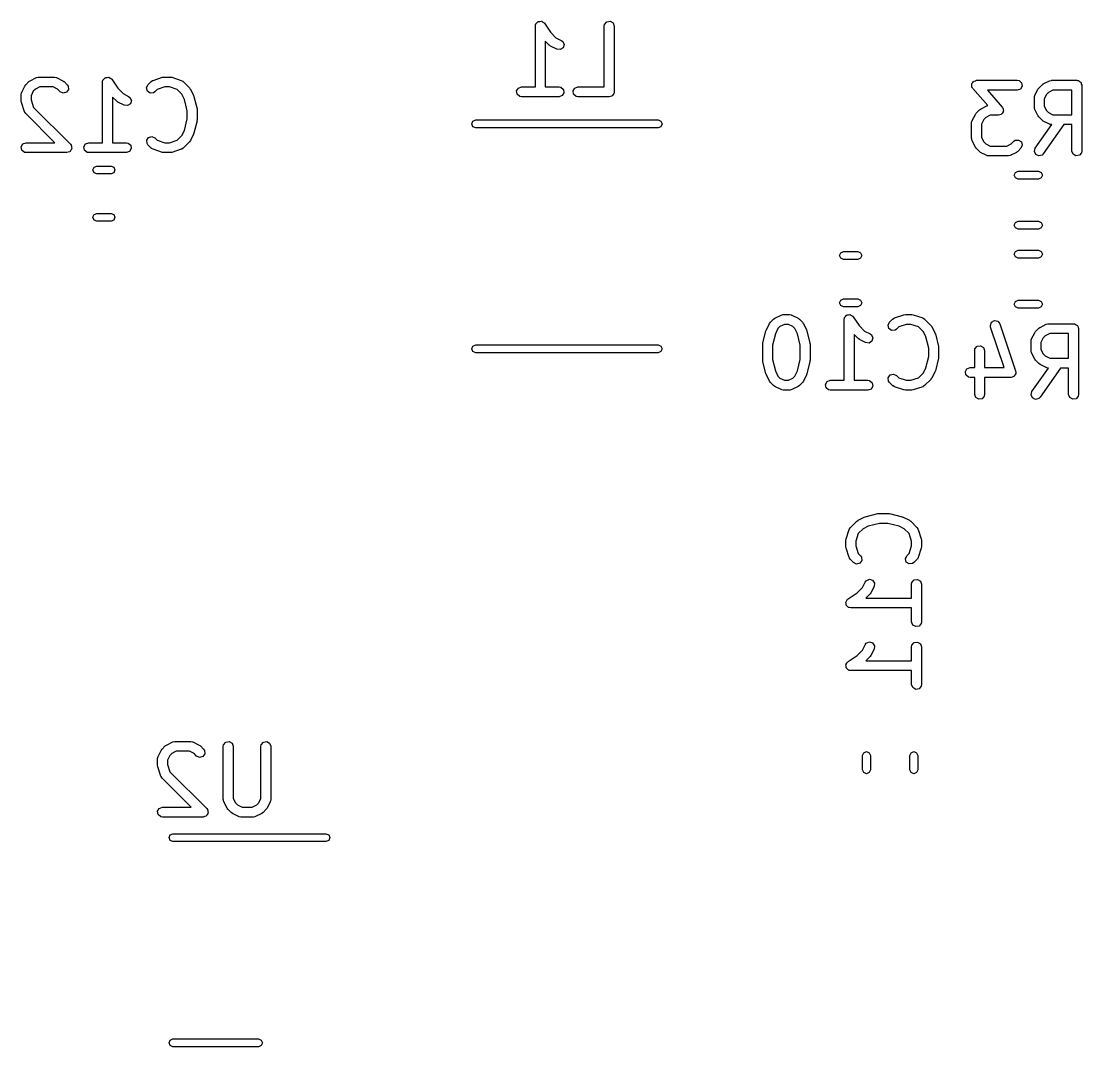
# Model space of a CAD drawing. Extents: x 91.9 to 161.1, y -116.3 to -99.6.
# Drawn here: x 110.84 to 126.96, y -115.17 to -99.58 of the extents above; entities that cross this region are included whole.
import ezdxf

# ---------------------------------------------------------------- set-up
doc = ezdxf.new("R2010")
doc.units = 0
doc.layers.add('BLACK', color=7, linetype='CONTINUOUS')

msp = doc.modelspace()

# ---------------------------------------------------------------- linework, layer by layer
at = {"layer": 'BLACK', "linetype": 'CONTINUOUS'}
for p, q in [((118.665, -99.6234), (118.666, -99.6191)), ((118.666, -99.6191), (118.681, -99.6041)), ((118.681, -99.6041), (118.695, -99.5874)), ((118.695, -99.5874), (118.699, -99.5867)), ((118.699, -99.5867), (118.703, -99.5837)), ((118.703, -99.5837), (118.724, -99.5823)), ((118.724, -99.5823), (118.746, -99.5785)), ((118.746, -99.5785), (118.749, -99.5807)), ((118.749, -99.5807), (118.754, -99.5804)), ((118.754, -99.5804), (118.771, -99.5933)), ((118.771, -99.5933), (118.79, -99.6042)), ((118.79, -99.6042), (118.792, -99.6082)), ((118.792, -99.6082), (118.795, -99.6108)), ((118.795, -99.6108), (118.886, -99.7475)), ((119.71, -99.6267), (119.743, -99.5874)), ((119.743, -99.5874), (119.793, -99.5785)), ((119.793, -99.5785), (119.838, -99.6042)), ((119.838, -99.6042), (119.855, -99.6524)), ((118.658, -99.6524), (118.662, -99.6267)), ((118.658, -100.577), (118.658, -99.6524)), ((118.662, -99.6267), (118.665, -99.6234)), ((118.886, -99.7475), (118.968, -99.8288)), ((119.705, -99.6524), (119.71, -99.6267)), ((119.705, -100.577), (119.705, -99.6524)), ((119.855, -99.6524), (119.855, -100.652)), ((118.87, -99.9435), (118.808, -99.8811)), ((118.808, -99.8811), (118.808, -100.577)), ((118.872, -99.9442), (118.87, -99.9435)), ((118.968, -99.8288), (119.052, -99.871)), ((119.052, -99.871), (119.073, -99.8865)), ((119.073, -99.8865), (119.093, -99.9336)), ((119.093, -99.9336), (119.079, -99.9828)), ((118.89, -99.9576), (118.872, -99.9442)), ((118.985, -100.005), (118.89, -99.9576)), ((119.036, -100.011), (118.985, -100.005)), ((119.079, -99.9828), (119.036, -100.011)), ((111.104, -100.429), (111.109, -100.427)), ((111.109, -100.427), (111.347, -100.427)), ((111.347, -100.427), (111.372, -100.432)), ((113.012, -100.428), (113.013, -100.427)), ((113.013, -100.427), (113.109, -100.427)), ((113.109, -100.427), (113.131, -100.431)), ((110.851, -100.659), (110.899, -100.564)), ((110.899, -100.564), (110.912, -100.546)), ((110.912, -100.546), (110.913, -100.545)), ((110.913, -100.545), (110.96, -100.497)), ((110.96, -100.497), (110.979, -100.484)), ((110.979, -100.484), (110.98, -100.483)), ((110.98, -100.483), (111.075, -100.435)), ((111.126, -100.577), (111.058, -100.612)), ((111.075, -100.435), (111.1, -100.428)), ((111.1, -100.428), (111.104, -100.429)), ((111.329, -100.577), (111.126, -100.577)), ((111.397, -100.612), (111.329, -100.577)), ((111.372, -100.432), (111.376, -100.435)), ((111.376, -100.435), (111.38, -100.435)), ((111.38, -100.435), (111.475, -100.483)), ((111.475, -100.483), (111.493, -100.496)), ((111.493, -100.496), (111.495, -100.497)), ((111.495, -100.497), (111.543, -100.545)), ((111.543, -100.545), (111.557, -100.566)), ((111.557, -100.566), (111.562, -100.617)), ((112.081, -100.502), (112.086, -100.477)), ((112.081, -101.427), (112.081, -100.502)), ((112.086, -100.477), (112.088, -100.473)), ((112.088, -100.473), (112.089, -100.469)), ((112.089, -100.469), (112.105, -100.454)), ((112.105, -100.454), (112.119, -100.437)), ((112.119, -100.437), (112.123, -100.437)), ((112.123, -100.437), (112.126, -100.434)), ((112.126, -100.434), (112.148, -100.432)), ((112.148, -100.432), (112.169, -100.429)), ((112.169, -100.429), (112.173, -100.431)), ((112.173, -100.431), (112.177, -100.43)), ((112.177, -100.43), (112.195, -100.443)), ((112.195, -100.443), (112.214, -100.454)), ((112.214, -100.454), (112.215, -100.458)), ((112.215, -100.458), (112.219, -100.461)), ((112.219, -100.461), (112.31, -100.597)), ((112.748, -100.591), (112.77, -100.545)), ((112.77, -100.545), (112.817, -100.497)), ((112.817, -100.497), (112.839, -100.482)), ((112.839, -100.482), (112.843, -100.482)), ((112.843, -100.482), (112.847, -100.479)), ((112.847, -100.479), (112.99, -100.431)), ((113.026, -100.577), (112.911, -100.616)), ((112.99, -100.431), (113.012, -100.428)), ((113.096, -100.577), (113.026, -100.577)), ((113.211, -100.616), (113.096, -100.577)), ((113.131, -100.431), (113.132, -100.431)), ((113.132, -100.431), (113.275, -100.479)), ((113.275, -100.479), (113.298, -100.491)), ((113.298, -100.491), (113.3, -100.495)), ((113.3, -100.495), (113.304, -100.497)), ((113.304, -100.497), (113.4, -100.592)), ((118.399, -100.595), (118.447, -100.577)), ((118.447, -100.577), (118.658, -100.577)), ((118.808, -100.577), (119.018, -100.577)), ((119.018, -100.577), (119.044, -100.582)), ((119.044, -100.582), (119.083, -100.615)), ((119.256, -100.595), (119.304, -100.577)), ((119.304, -100.577), (119.705, -100.577)), ((125.29, -100.539), (125.293, -100.534)), ((125.294, -100.559), (125.29, -100.539)), ((125.293, -100.528), (125.306, -100.512)), ((125.293, -100.534), (125.293, -100.528)), ((125.294, -100.579), (125.294, -100.559)), ((125.299, -100.587), (125.294, -100.579)), ((125.299, -100.59), (125.299, -100.587)), ((125.306, -100.512), (125.316, -100.495)), ((125.316, -100.495), (125.322, -100.493)), ((125.322, -100.493), (125.325, -100.488)), ((125.325, -100.488), (125.345, -100.484)), ((125.345, -100.484), (125.364, -100.477)), ((125.364, -100.477), (125.983, -100.477)), ((125.983, -100.477), (126.009, -100.482)), ((126.009, -100.482), (126.048, -100.515)), ((126.057, -100.565), (126.032, -100.61)), ((126.048, -100.515), (126.057, -100.565)), ((126.311, -100.595), (126.359, -100.547)), ((126.359, -100.547), (126.377, -100.534)), ((126.377, -100.534), (126.378, -100.533)), ((126.378, -100.533), (126.474, -100.485)), ((126.474, -100.485), (126.499, -100.478)), ((126.499, -100.478), (126.503, -100.479)), ((126.503, -100.479), (126.507, -100.477)), ((126.507, -100.477), (126.888, -100.477)), ((126.888, -100.477), (126.898, -100.479)), ((126.898, -100.479), (126.901, -100.479)), ((126.901, -100.479), (126.904, -100.48)), ((126.904, -100.48), (126.914, -100.482)), ((126.914, -100.482), (126.929, -100.494)), ((126.929, -100.494), (126.946, -100.504)), ((126.946, -100.504), (126.948, -100.511)), ((126.948, -100.511), (126.953, -100.515)), ((126.953, -100.515), (126.956, -100.534)), ((126.956, -100.534), (126.963, -100.552)), ((126.963, -100.552), (126.963, -101.552)), ((110.843, -100.693), (110.848, -100.667)), ((110.843, -100.788), (110.843, -100.693)), ((110.848, -100.667), (110.85, -100.664)), ((110.85, -100.664), (110.851, -100.659)), ((111.027, -100.642), (110.993, -100.711)), ((110.993, -100.711), (110.993, -100.776)), ((111.058, -100.612), (111.027, -100.642)), ((111.436, -100.651), (111.397, -100.612)), ((111.483, -100.672), (111.436, -100.651)), ((111.533, -100.659), (111.483, -100.672)), ((111.562, -100.617), (111.533, -100.659)), ((112.294, -100.794), (112.231, -100.731)), ((112.231, -100.731), (112.231, -101.427)), ((112.31, -100.597), (112.391, -100.679)), ((112.391, -100.679), (112.475, -100.721)), ((112.475, -100.721), (112.496, -100.737)), ((112.496, -100.737), (112.517, -100.784)), ((112.761, -100.641), (112.748, -100.591)), ((112.803, -100.67), (112.761, -100.641)), ((112.855, -100.666), (112.803, -100.67)), ((112.876, -100.651), (112.855, -100.666)), ((112.911, -100.616), (112.876, -100.651)), ((113.285, -100.69), (113.211, -100.616)), ((113.324, -100.767), (113.285, -100.69)), ((113.4, -100.592), (113.413, -100.611)), ((113.413, -100.611), (113.414, -100.612)), ((113.414, -100.612), (113.461, -100.707)), ((113.461, -100.707), (113.465, -100.719)), ((113.465, -100.719), (113.467, -100.722)), ((113.467, -100.722), (113.515, -100.913)), ((118.373, -100.639), (118.399, -100.595)), ((118.382, -100.69), (118.373, -100.639)), ((118.421, -100.723), (118.382, -100.69)), ((118.447, -100.727), (118.421, -100.723)), ((119.018, -100.727), (118.447, -100.727)), ((119.067, -100.71), (119.018, -100.727)), ((119.092, -100.665), (119.067, -100.71)), ((119.083, -100.615), (119.092, -100.665)), ((119.23, -100.639), (119.256, -100.595)), ((119.239, -100.69), (119.23, -100.639)), ((119.279, -100.723), (119.239, -100.69)), ((119.304, -100.727), (119.279, -100.723)), ((119.78, -100.727), (119.304, -100.727)), ((119.799, -100.721), (119.78, -100.727)), ((119.818, -100.717), (119.799, -100.721)), ((119.822, -100.712), (119.818, -100.717)), ((119.829, -100.71), (119.822, -100.712)), ((119.838, -100.693), (119.829, -100.71)), ((119.851, -100.678), (119.838, -100.693)), ((119.853, -100.668), (119.851, -100.678)), ((119.854, -100.665), (119.853, -100.668)), ((119.855, -100.652), (119.854, -100.662)), ((119.854, -100.662), (119.854, -100.665)), ((125.302, -100.592), (125.299, -100.59)), ((125.308, -100.602), (125.302, -100.592)), ((125.536, -100.862), (125.308, -100.602)), ((125.983, -100.627), (125.53, -100.627)), ((125.53, -100.627), (125.754, -100.884)), ((126.032, -100.61), (125.983, -100.627)), ((126.242, -100.743), (126.246, -100.717)), ((126.242, -100.886), (126.242, -100.743)), ((126.246, -100.717), (126.249, -100.714)), ((126.249, -100.714), (126.25, -100.709)), ((126.25, -100.709), (126.297, -100.614)), ((126.297, -100.614), (126.311, -100.596)), ((126.311, -100.596), (126.311, -100.595)), ((126.426, -100.692), (126.392, -100.761)), ((126.456, -100.662), (126.426, -100.692)), ((126.525, -100.627), (126.456, -100.662)), ((126.813, -100.627), (126.525, -100.627)), ((126.813, -101.001), (126.813, -100.627)), ((110.844, -100.79), (110.843, -100.788)), ((110.847, -100.812), (110.844, -100.79)), ((110.895, -100.955), (110.847, -100.812)), ((110.993, -100.776), (111.031, -100.89)), ((111.031, -100.89), (111.59, -101.449)), ((112.295, -100.794), (112.294, -100.794)), ((112.313, -100.808), (112.295, -100.794)), ((112.408, -100.855), (112.313, -100.808)), ((112.459, -100.861), (112.408, -100.855)), ((112.502, -100.833), (112.459, -100.861)), ((112.517, -100.784), (112.502, -100.833)), ((113.367, -100.94), (113.324, -100.767)), ((125.426, -100.914), (125.521, -100.866)), ((125.521, -100.866), (125.536, -100.862)), ((125.754, -100.884), (125.76, -100.894)), ((125.76, -100.894), (125.763, -100.896)), ((125.763, -100.896), (125.763, -100.899)), ((125.763, -100.899), (125.768, -100.906)), ((125.768, -100.906), (125.768, -100.926)), ((126.243, -100.89), (126.242, -100.886)), ((126.242, -100.894), (126.243, -100.89)), ((126.25, -100.919), (126.242, -100.894)), ((126.392, -100.761), (126.392, -100.868)), ((126.392, -100.868), (126.426, -100.937)), ((110.897, -100.958), (110.895, -100.955)), ((110.898, -100.963), (110.897, -100.958)), ((110.913, -100.984), (110.898, -100.963)), ((111.356, -101.427), (110.913, -100.984)), ((113.324, -101.238), (113.367, -101.065)), ((113.367, -101.065), (113.367, -100.94)), ((113.515, -100.913), (113.516, -100.928)), ((113.516, -100.928), (113.517, -100.931)), ((113.517, -100.931), (113.517, -101.074)), ((125.297, -101.09), (125.345, -100.995)), ((125.345, -100.995), (125.358, -100.977)), ((125.358, -100.977), (125.359, -100.976)), ((125.359, -100.976), (125.406, -100.928)), ((125.406, -100.928), (125.425, -100.915)), ((125.425, -100.915), (125.426, -100.914)), ((125.504, -101.043), (125.474, -101.073)), ((125.572, -101.008), (125.504, -101.043)), ((125.698, -101.008), (125.572, -101.008)), ((125.717, -101.001), (125.698, -101.008)), ((125.736, -100.997), (125.717, -101.001)), ((125.74, -100.993), (125.736, -100.997)), ((125.746, -100.991), (125.74, -100.993)), ((125.756, -100.973), (125.746, -100.991)), ((125.769, -100.958), (125.756, -100.973)), ((125.768, -100.926), (125.771, -100.946)), ((125.771, -100.946), (125.768, -100.952)), ((125.768, -100.952), (125.769, -100.958)), ((126.297, -101.014), (126.25, -100.919)), ((126.298, -101.016), (126.297, -101.014)), ((126.311, -101.034), (126.298, -101.016)), ((126.359, -101.082), (126.311, -101.034)), ((126.426, -100.937), (126.456, -100.967)), ((126.456, -100.967), (126.525, -101.001)), ((126.525, -101.001), (126.813, -101.001)), ((113.515, -101.092), (113.467, -101.282)), ((113.517, -101.074), (113.514, -101.089)), ((113.514, -101.089), (113.515, -101.092)), ((117.691, -101.14), (117.709, -101.098)), ((117.709, -101.182), (117.691, -101.14)), ((117.709, -101.098), (117.751, -101.08)), ((117.751, -101.2), (117.709, -101.182)), ((117.751, -101.08), (120.524, -101.08)), ((120.524, -101.2), (117.751, -101.2)), ((120.524, -101.08), (120.566, -101.098)), ((120.566, -101.182), (120.524, -101.2)), ((120.566, -101.098), (120.584, -101.14)), ((120.584, -101.14), (120.566, -101.182)), ((125.289, -101.124), (125.294, -101.098)), ((125.289, -101.362), (125.289, -101.124)), ((125.294, -101.098), (125.297, -101.095)), ((125.297, -101.095), (125.297, -101.09)), ((125.474, -101.073), (125.439, -101.142)), ((125.439, -101.142), (125.439, -101.344)), ((126.255, -101.509), (126.506, -101.151)), ((126.36, -101.082), (126.359, -101.082)), ((126.378, -101.096), (126.36, -101.082)), ((126.474, -101.143), (126.378, -101.096)), ((126.689, -101.151), (126.378, -101.595)), ((126.478, -101.144), (126.474, -101.143)), ((126.481, -101.147), (126.478, -101.144)), ((126.506, -101.151), (126.481, -101.147)), ((126.813, -101.151), (126.689, -101.151)), ((126.813, -101.552), (126.813, -101.151)), ((112.75, -101.388), (112.78, -101.346)), ((112.755, -101.439), (112.75, -101.388)), ((112.78, -101.346), (112.829, -101.332)), ((112.829, -101.332), (112.876, -101.354)), ((112.876, -101.354), (112.911, -101.389)), ((112.911, -101.389), (113.026, -101.427)), ((113.096, -101.427), (113.211, -101.389)), ((113.211, -101.389), (113.285, -101.315)), ((113.285, -101.315), (113.324, -101.238)), ((113.414, -101.393), (113.4, -101.411)), ((113.461, -101.298), (113.414, -101.393)), ((113.462, -101.294), (113.461, -101.298)), ((113.467, -101.282), (113.462, -101.294)), ((125.291, -101.366), (125.289, -101.362)), ((125.29, -101.37), (125.291, -101.366)), ((125.297, -101.395), (125.29, -101.37)), ((125.439, -101.344), (125.474, -101.413)), ((125.93, -101.404), (125.952, -101.389)), ((125.952, -101.389), (126.003, -101.385)), ((126.003, -101.385), (126.045, -101.414)), ((110.844, -101.489), (110.87, -101.445)), ((110.853, -101.54), (110.844, -101.489)), ((110.892, -101.573), (110.853, -101.54)), ((110.87, -101.445), (110.918, -101.427)), ((110.918, -101.427), (111.356, -101.427)), ((111.597, -101.54), (111.585, -101.56)), ((111.59, -101.449), (111.6, -101.463)), ((111.61, -101.522), (111.597, -101.54)), ((111.6, -101.463), (111.602, -101.465)), ((111.602, -101.465), (111.602, -101.467)), ((111.602, -101.467), (111.605, -101.471)), ((111.605, -101.471), (111.607, -101.493)), ((111.607, -101.493), (111.611, -101.515)), ((111.611, -101.515), (111.609, -101.518)), ((111.609, -101.518), (111.61, -101.522)), ((111.797, -101.489), (111.822, -101.445)), ((111.806, -101.54), (111.797, -101.489)), ((111.845, -101.573), (111.806, -101.54)), ((111.822, -101.445), (111.87, -101.427)), ((111.87, -101.427), (112.081, -101.427)), ((112.231, -101.427), (112.442, -101.427)), ((112.442, -101.427), (112.468, -101.432)), ((112.468, -101.432), (112.507, -101.465)), ((112.516, -101.515), (112.49, -101.56)), ((112.507, -101.465), (112.516, -101.515)), ((112.77, -101.46), (112.755, -101.439)), ((112.817, -101.508), (112.77, -101.46)), ((112.822, -101.51), (112.817, -101.508)), ((112.824, -101.514), (112.822, -101.51)), ((112.847, -101.526), (112.824, -101.514)), ((112.99, -101.574), (112.847, -101.526)), ((113.026, -101.427), (113.096, -101.427)), ((113.275, -101.526), (113.132, -101.574)), ((113.279, -101.523), (113.275, -101.526)), ((113.283, -101.523), (113.279, -101.523)), ((113.304, -101.508), (113.283, -101.523)), ((113.4, -101.413), (113.304, -101.508)), ((113.4, -101.411), (113.4, -101.413)), ((125.345, -101.491), (125.297, -101.395)), ((125.346, -101.492), (125.345, -101.491)), ((125.359, -101.51), (125.346, -101.492)), ((125.406, -101.558), (125.359, -101.51)), ((125.474, -101.413), (125.504, -101.443)), ((125.504, -101.443), (125.572, -101.477)), ((125.572, -101.477), (125.823, -101.477)), ((125.823, -101.477), (125.891, -101.443)), ((125.891, -101.443), (125.93, -101.404)), ((126.036, -101.51), (125.989, -101.558)), ((126.058, -101.464), (126.036, -101.51)), ((126.045, -101.414), (126.058, -101.464)), ((126.242, -101.559), (126.255, -101.509)), ((126.831, -101.601), (126.813, -101.552)), ((126.963, -101.552), (126.959, -101.578)), ((110.918, -101.577), (110.892, -101.573)), ((111.537, -101.577), (110.918, -101.577)), ((111.558, -101.57), (111.537, -101.577)), ((111.58, -101.564), (111.558, -101.57)), ((111.582, -101.561), (111.58, -101.564)), ((111.585, -101.56), (111.582, -101.561)), ((111.87, -101.577), (111.845, -101.573)), ((112.442, -101.577), (111.87, -101.577)), ((112.49, -101.56), (112.442, -101.577)), ((112.991, -101.573), (112.99, -101.574)), ((113.013, -101.577), (112.991, -101.573)), ((113.109, -101.577), (113.013, -101.577)), ((113.11, -101.577), (113.109, -101.577)), ((113.132, -101.574), (113.11, -101.577)), ((125.408, -101.558), (125.406, -101.558)), ((125.426, -101.572), (125.408, -101.558)), ((125.521, -101.619), (125.426, -101.572)), ((125.526, -101.62), (125.521, -101.619)), ((125.529, -101.623), (125.526, -101.62)), ((125.555, -101.627), (125.529, -101.623)), ((125.84, -101.627), (125.555, -101.627)), ((125.845, -101.626), (125.84, -101.627)), ((125.849, -101.627), (125.845, -101.626)), ((125.874, -101.619), (125.849, -101.627)), ((125.969, -101.572), (125.874, -101.619)), ((125.97, -101.571), (125.969, -101.572)), ((125.989, -101.558), (125.97, -101.571)), ((126.264, -101.605), (126.242, -101.559)), ((126.31, -101.627), (126.264, -101.605)), ((126.36, -101.614), (126.31, -101.627)), ((126.378, -101.595), (126.36, -101.614)), ((126.875, -101.626), (126.831, -101.601)), ((126.926, -101.617), (126.875, -101.626)), ((126.959, -101.578), (126.926, -101.617)), ((111.932, -101.84), (111.95, -101.798)), ((111.95, -101.882), (111.932, -101.84)), ((111.95, -101.798), (111.992, -101.78)), ((111.992, -101.78), (112.208, -101.78)), ((112.208, -101.78), (112.25, -101.798)), ((112.25, -101.798), (112.268, -101.84)), ((112.268, -101.84), (112.25, -101.882)), ((125.936, -101.92), (125.954, -101.878)), ((125.954, -101.878), (125.996, -101.86)), ((125.996, -101.86), (126.304, -101.86)), ((126.304, -101.86), (126.346, -101.878)), ((126.346, -101.878), (126.364, -101.92)), ((111.992, -101.9), (111.95, -101.882)), ((112.208, -101.9), (111.992, -101.9)), ((112.25, -101.882), (112.208, -101.9)), ((125.954, -101.962), (125.936, -101.92)), ((125.996, -101.98), (125.954, -101.962)), ((126.304, -101.98), (125.996, -101.98)), ((126.346, -101.962), (126.304, -101.98)), ((126.364, -101.92), (126.346, -101.962)), ((111.932, -102.56), (111.95, -102.518)), ((111.95, -102.518), (111.992, -102.5)), ((111.992, -102.5), (112.208, -102.5)), ((112.208, -102.5), (112.25, -102.518)), ((112.25, -102.518), (112.268, -102.56)), ((111.95, -102.602), (111.932, -102.56)), ((111.992, -102.62), (111.95, -102.602)), ((112.208, -102.62), (111.992, -102.62)), ((112.25, -102.602), (112.208, -102.62)), ((112.268, -102.56), (112.25, -102.602)), ((125.936, -102.68), (125.954, -102.638)), ((125.954, -102.722), (125.936, -102.68)), ((125.954, -102.638), (125.996, -102.62)), ((125.996, -102.62), (126.304, -102.62)), ((126.304, -102.62), (126.346, -102.638)), ((126.346, -102.638), (126.364, -102.68)), ((126.364, -102.68), (126.346, -102.722)), ((125.996, -102.74), (125.954, -102.722)), ((126.304, -102.74), (125.996, -102.74)), ((126.346, -102.722), (126.304, -102.74)), ((123.282, -103.14), (123.3, -103.098)), ((123.3, -103.182), (123.282, -103.14)), ((123.3, -103.098), (123.342, -103.08)), ((123.342, -103.08), (123.558, -103.08)), ((123.558, -103.08), (123.6, -103.098)), ((123.6, -103.098), (123.618, -103.14)), ((123.618, -103.14), (123.6, -103.182)), ((125.936, -103.12), (125.954, -103.078)), ((125.954, -103.162), (125.936, -103.12)), ((125.954, -103.078), (125.996, -103.06)), ((125.996, -103.18), (125.954, -103.162)), ((125.996, -103.06), (126.304, -103.06)), ((126.304, -103.06), (126.346, -103.078)), ((126.346, -103.162), (126.304, -103.18)), ((126.346, -103.078), (126.364, -103.12)), ((126.364, -103.12), (126.346, -103.162)), ((123.342, -103.2), (123.3, -103.182)), ((123.558, -103.2), (123.342, -103.2)), ((123.6, -103.182), (123.558, -103.2)), ((126.304, -103.18), (125.996, -103.18)), ((123.3, -103.818), (123.342, -103.8)), ((123.342, -103.8), (123.558, -103.8)), ((123.558, -103.8), (123.6, -103.818)), ((123.282, -103.86), (123.3, -103.818)), ((123.3, -103.902), (123.282, -103.86)), ((123.342, -103.92), (123.3, -103.902)), ((123.558, -103.92), (123.342, -103.92)), ((123.6, -103.902), (123.558, -103.92)), ((123.6, -103.818), (123.618, -103.86)), ((123.618, -103.86), (123.6, -103.902)), ((125.936, -103.88), (125.954, -103.838)), ((125.954, -103.922), (125.936, -103.88)), ((125.954, -103.838), (125.996, -103.82)), ((125.996, -103.94), (125.954, -103.922)), ((125.996, -103.82), (126.304, -103.82)), ((126.304, -103.94), (125.996, -103.94)), ((126.304, -103.82), (126.346, -103.838)), ((126.346, -103.922), (126.304, -103.94)), ((126.346, -103.838), (126.364, -103.88)), ((126.364, -103.88), (126.346, -103.922)), ((122.23, -104.155), (122.278, -104.107)), ((122.278, -104.107), (122.296, -104.094)), ((122.296, -104.094), (122.297, -104.093)), ((122.297, -104.093), (122.393, -104.045)), ((122.393, -104.045), (122.418, -104.038)), ((122.418, -104.038), (122.422, -104.039)), ((122.422, -104.039), (122.426, -104.037)), ((122.426, -104.037), (122.521, -104.037)), ((122.521, -104.037), (122.547, -104.042)), ((122.547, -104.042), (122.551, -104.045)), ((122.551, -104.045), (122.555, -104.045)), ((122.555, -104.045), (122.65, -104.093)), ((122.65, -104.093), (122.668, -104.106)), ((122.668, -104.106), (122.67, -104.107)), ((122.67, -104.107), (122.717, -104.155)), ((123.351, -104.112), (123.356, -104.087)), ((123.351, -105.037), (123.351, -104.112)), ((123.356, -104.087), (123.358, -104.083)), ((123.358, -104.083), (123.359, -104.079)), ((123.359, -104.079), (123.375, -104.064)), ((123.375, -104.064), (123.389, -104.047)), ((123.389, -104.047), (123.393, -104.047)), ((123.393, -104.047), (123.396, -104.044)), ((123.396, -104.044), (123.418, -104.042)), ((123.418, -104.042), (123.439, -104.039)), ((123.439, -104.039), (123.443, -104.041)), ((123.443, -104.041), (123.447, -104.04)), ((123.447, -104.04), (123.465, -104.053)), ((123.465, -104.053), (123.484, -104.064)), ((123.484, -104.064), (123.485, -104.068)), ((123.485, -104.068), (123.489, -104.071)), ((123.489, -104.071), (123.58, -104.207)), ((124.04, -104.155), (124.087, -104.107)), ((124.087, -104.107), (124.109, -104.092)), ((124.109, -104.092), (124.113, -104.092)), ((124.113, -104.092), (124.117, -104.089)), ((124.117, -104.089), (124.26, -104.041)), ((124.26, -104.041), (124.282, -104.038)), ((124.282, -104.038), (124.283, -104.037)), ((124.283, -104.037), (124.379, -104.037)), ((124.379, -104.037), (124.401, -104.041)), ((124.401, -104.041), (124.402, -104.041)), ((124.402, -104.041), (124.545, -104.089)), ((124.545, -104.089), (124.568, -104.101)), ((124.568, -104.101), (124.57, -104.105)), ((124.57, -104.105), (124.574, -104.107)), ((124.574, -104.107), (124.67, -104.202)), ((125.592, -104.155), (125.637, -104.131)), ((125.637, -104.131), (125.687, -104.141)), ((122.115, -104.475), (122.163, -104.285)), ((122.163, -104.285), (122.168, -104.273)), ((122.168, -104.273), (122.169, -104.269)), ((122.169, -104.269), (122.216, -104.174)), ((122.216, -104.174), (122.23, -104.156)), ((122.23, -104.156), (122.23, -104.155)), ((122.345, -104.252), (122.306, -104.329)), ((122.375, -104.222), (122.345, -104.252)), ((122.444, -104.187), (122.375, -104.222)), ((122.504, -104.187), (122.444, -104.187)), ((122.572, -104.222), (122.504, -104.187)), ((122.603, -104.252), (122.572, -104.222)), ((122.641, -104.329), (122.603, -104.252)), ((122.717, -104.155), (122.73, -104.173)), ((122.73, -104.173), (122.731, -104.174)), ((122.731, -104.174), (122.779, -104.269)), ((122.779, -104.269), (122.783, -104.282)), ((122.783, -104.282), (122.785, -104.285)), ((122.785, -104.285), (122.832, -104.475)), ((123.58, -104.207), (123.661, -104.289)), ((123.661, -104.289), (123.745, -104.331)), ((124.018, -104.201), (124.04, -104.155)), ((124.031, -104.251), (124.018, -104.201)), ((124.073, -104.28), (124.031, -104.251)), ((124.125, -104.276), (124.073, -104.28)), ((124.146, -104.261), (124.125, -104.276)), ((124.181, -104.226), (124.146, -104.261)), ((124.296, -104.187), (124.181, -104.226)), ((124.366, -104.187), (124.296, -104.187)), ((124.481, -104.226), (124.366, -104.187)), ((124.555, -104.3), (124.481, -104.226)), ((124.67, -104.202), (124.683, -104.221)), ((124.683, -104.221), (124.684, -104.222)), ((124.684, -104.222), (124.731, -104.317)), ((125.573, -104.203), (125.592, -104.155)), ((125.576, -104.228), (125.573, -104.203)), ((125.782, -104.844), (125.576, -104.228)), ((125.687, -104.141), (125.719, -104.181)), ((125.719, -104.181), (125.957, -104.895)), ((126.247, -104.314), (126.261, -104.296)), ((126.261, -104.295), (126.309, -104.247)), ((126.261, -104.296), (126.261, -104.295)), ((126.309, -104.247), (126.327, -104.234)), ((126.327, -104.234), (126.328, -104.233)), ((126.328, -104.233), (126.424, -104.185)), ((126.424, -104.185), (126.449, -104.178)), ((126.449, -104.178), (126.453, -104.179)), ((126.453, -104.179), (126.457, -104.177)), ((126.457, -104.177), (126.838, -104.177)), ((126.838, -104.177), (126.848, -104.179)), ((126.848, -104.179), (126.851, -104.179)), ((126.851, -104.179), (126.854, -104.18)), ((126.854, -104.18), (126.864, -104.182)), ((126.864, -104.182), (126.879, -104.194)), ((126.879, -104.194), (126.896, -104.204)), ((126.896, -104.204), (126.898, -104.211)), ((126.898, -104.211), (126.903, -104.215)), ((126.903, -104.215), (126.906, -104.234)), ((126.906, -104.234), (126.913, -104.252)), ((126.913, -104.252), (126.913, -105.252)), ((122.306, -104.329), (122.263, -104.503)), ((122.685, -104.503), (122.641, -104.329)), ((123.564, -104.404), (123.501, -104.341)), ((123.501, -104.341), (123.501, -105.037)), ((123.565, -104.404), (123.564, -104.404)), ((123.583, -104.418), (123.565, -104.404)), ((123.678, -104.465), (123.583, -104.418)), ((123.772, -104.443), (123.729, -104.471)), ((123.745, -104.331), (123.766, -104.347)), ((123.766, -104.347), (123.787, -104.394)), ((123.787, -104.394), (123.772, -104.443)), ((124.594, -104.377), (124.555, -104.3)), ((124.637, -104.55), (124.594, -104.377)), ((124.731, -104.317), (124.735, -104.329)), ((124.735, -104.329), (124.737, -104.332)), ((124.737, -104.332), (124.785, -104.523)), ((126.192, -104.443), (126.196, -104.417)), ((126.192, -104.586), (126.192, -104.443)), ((126.196, -104.417), (126.199, -104.414)), ((126.199, -104.414), (126.2, -104.409)), ((126.2, -104.409), (126.247, -104.314)), ((126.376, -104.392), (126.342, -104.461)), ((126.406, -104.362), (126.376, -104.392)), ((126.475, -104.327), (126.406, -104.362)), ((126.763, -104.327), (126.475, -104.327)), ((126.763, -104.701), (126.763, -104.327)), ((117.691, -104.56), (117.709, -104.518)), ((117.709, -104.602), (117.691, -104.56)), ((117.709, -104.518), (117.751, -104.5)), ((117.751, -104.62), (117.709, -104.602)), ((117.751, -104.5), (120.524, -104.5)), ((120.524, -104.5), (120.566, -104.518)), ((120.566, -104.602), (120.524, -104.62)), ((120.566, -104.518), (120.584, -104.56)), ((120.584, -104.56), (120.566, -104.602)), ((122.113, -104.493), (122.116, -104.479)), ((122.113, -104.731), (122.113, -104.493)), ((122.116, -104.479), (122.115, -104.475)), ((122.263, -104.503), (122.263, -104.722)), ((122.685, -104.722), (122.685, -104.503)), ((122.832, -104.475), (122.833, -104.49)), ((122.833, -104.49), (122.835, -104.493)), ((122.835, -104.493), (122.835, -104.731)), ((123.729, -104.471), (123.678, -104.465)), ((124.637, -104.675), (124.637, -104.55)), ((124.785, -104.523), (124.786, -104.538)), ((124.786, -104.538), (124.787, -104.541)), ((124.787, -104.541), (124.787, -104.684)), ((125.335, -104.586), (125.339, -104.56)), ((125.335, -104.844), (125.335, -104.586)), ((125.339, -104.56), (125.372, -104.521)), ((125.372, -104.521), (125.423, -104.512)), ((125.423, -104.512), (125.467, -104.538)), ((125.467, -104.538), (125.485, -104.586)), ((125.485, -104.586), (125.485, -104.844)), ((126.193, -104.59), (126.192, -104.586)), ((126.192, -104.594), (126.193, -104.59)), ((126.2, -104.619), (126.192, -104.594)), ((126.342, -104.461), (126.342, -104.568)), ((126.342, -104.568), (126.376, -104.637)), ((120.524, -104.62), (117.751, -104.62)), ((122.114, -104.735), (122.113, -104.731)), ((122.115, -104.75), (122.114, -104.735)), ((122.163, -104.94), (122.115, -104.75)), ((122.263, -104.722), (122.306, -104.896)), ((122.641, -104.896), (122.685, -104.722)), ((122.832, -104.75), (122.785, -104.94)), ((122.835, -104.731), (122.832, -104.746)), ((122.832, -104.746), (122.832, -104.75)), ((124.594, -104.848), (124.637, -104.675)), ((124.785, -104.702), (124.737, -104.892)), ((124.787, -104.684), (124.784, -104.699)), ((124.784, -104.699), (124.785, -104.702)), ((126.247, -104.714), (126.2, -104.619)), ((126.248, -104.716), (126.247, -104.714)), ((126.261, -104.734), (126.248, -104.716)), ((126.309, -104.782), (126.261, -104.734)), ((126.376, -104.637), (126.406, -104.667)), ((126.406, -104.667), (126.475, -104.701)), ((126.475, -104.701), (126.763, -104.701)), ((122.165, -104.943), (122.163, -104.94)), ((122.306, -104.896), (122.345, -104.973)), ((122.603, -104.973), (122.641, -104.896)), ((122.785, -104.94), (122.779, -104.952)), ((124.481, -104.999), (124.555, -104.925)), ((124.555, -104.925), (124.594, -104.848)), ((124.731, -104.908), (124.684, -105.003)), ((124.732, -104.904), (124.731, -104.908)), ((124.737, -104.892), (124.732, -104.904)), ((125.193, -104.906), (125.218, -104.862)), ((125.202, -104.957), (125.193, -104.906)), ((125.218, -104.862), (125.267, -104.844)), ((125.267, -104.844), (125.335, -104.844)), ((125.485, -104.844), (125.782, -104.844)), ((125.96, -104.932), (125.949, -104.95)), ((125.957, -104.895), (125.961, -104.921)), ((125.961, -104.921), (125.959, -104.926)), ((125.959, -104.926), (125.96, -104.932)), ((126.205, -105.209), (126.456, -104.851)), ((126.31, -104.782), (126.309, -104.782)), ((126.328, -104.796), (126.31, -104.782)), ((126.424, -104.843), (126.328, -104.796)), ((126.639, -104.851), (126.328, -105.295)), ((126.428, -104.844), (126.424, -104.843)), ((126.431, -104.847), (126.428, -104.844)), ((126.456, -104.851), (126.431, -104.847)), ((126.763, -104.851), (126.639, -104.851)), ((126.763, -105.252), (126.763, -104.851)), ((122.169, -104.955), (122.165, -104.943)), ((122.216, -105.051), (122.169, -104.955)), ((122.217, -105.052), (122.216, -105.051)), ((122.23, -105.07), (122.217, -105.052)), ((122.278, -105.118), (122.23, -105.07)), ((122.345, -104.973), (122.375, -105.003)), ((122.375, -105.003), (122.444, -105.037)), ((122.444, -105.037), (122.504, -105.037)), ((122.504, -105.037), (122.572, -105.003)), ((122.572, -105.003), (122.603, -104.973)), ((122.717, -105.07), (122.67, -105.118)), ((122.718, -105.069), (122.717, -105.07)), ((122.731, -105.051), (122.718, -105.069)), ((122.779, -104.955), (122.731, -105.051)), ((122.779, -104.952), (122.779, -104.955)), ((123.067, -105.099), (123.092, -105.055)), ((123.076, -105.15), (123.067, -105.099)), ((123.092, -105.055), (123.14, -105.037)), ((123.14, -105.037), (123.351, -105.037)), ((123.501, -105.037), (123.712, -105.037)), ((123.712, -105.037), (123.738, -105.042)), ((123.738, -105.042), (123.777, -105.075)), ((123.777, -105.075), (123.786, -105.125)), ((124.02, -104.998), (124.05, -104.956)), ((124.025, -105.049), (124.02, -104.998)), ((124.04, -105.07), (124.025, -105.049)), ((124.087, -105.118), (124.04, -105.07)), ((124.05, -104.956), (124.099, -104.942)), ((124.099, -104.942), (124.146, -104.964)), ((124.146, -104.964), (124.181, -104.999)), ((124.181, -104.999), (124.296, -105.037)), ((124.296, -105.037), (124.366, -105.037)), ((124.366, -105.037), (124.481, -104.999)), ((124.67, -105.023), (124.574, -105.118)), ((124.684, -105.003), (124.67, -105.021)), ((124.67, -105.021), (124.67, -105.023)), ((125.241, -104.99), (125.202, -104.957)), ((125.267, -104.994), (125.241, -104.99)), ((125.335, -104.994), (125.267, -104.994)), ((125.335, -105.252), (125.335, -104.994)), ((125.886, -104.994), (125.485, -104.994)), ((125.485, -104.994), (125.485, -105.252)), ((125.891, -104.992), (125.886, -104.994)), ((125.897, -104.993), (125.891, -104.992)), ((125.915, -104.983), (125.897, -104.993)), ((125.934, -104.977), (125.915, -104.983)), ((125.937, -104.972), (125.934, -104.977)), ((125.942, -104.969), (125.937, -104.972)), ((125.949, -104.95), (125.942, -104.969)), ((122.279, -105.118), (122.278, -105.118)), ((122.297, -105.132), (122.279, -105.118)), ((122.393, -105.179), (122.297, -105.132)), ((122.397, -105.18), (122.393, -105.179)), ((122.401, -105.183), (122.397, -105.18)), ((122.426, -105.187), (122.401, -105.183)), ((122.521, -105.187), (122.426, -105.187)), ((122.526, -105.186), (122.521, -105.187)), ((122.53, -105.187), (122.526, -105.186)), ((122.555, -105.179), (122.53, -105.187)), ((122.65, -105.132), (122.555, -105.179)), ((122.651, -105.131), (122.65, -105.132)), ((122.67, -105.118), (122.651, -105.131)), ((123.115, -105.183), (123.076, -105.15)), ((123.14, -105.187), (123.115, -105.183)), ((123.712, -105.187), (123.14, -105.187)), ((123.76, -105.17), (123.712, -105.187)), ((123.786, -105.125), (123.76, -105.17)), ((124.092, -105.12), (124.087, -105.118)), ((124.094, -105.124), (124.092, -105.12)), ((124.117, -105.136), (124.094, -105.124)), ((124.26, -105.184), (124.117, -105.136)), ((124.261, -105.183), (124.26, -105.184)), ((124.283, -105.187), (124.261, -105.183)), ((124.379, -105.187), (124.283, -105.187)), ((124.38, -105.187), (124.379, -105.187)), ((124.402, -105.184), (124.38, -105.187)), ((124.545, -105.136), (124.402, -105.184)), ((124.549, -105.133), (124.545, -105.136)), ((124.553, -105.133), (124.549, -105.133)), ((124.574, -105.118), (124.553, -105.133)), ((125.352, -105.301), (125.335, -105.252)), ((125.485, -105.252), (125.48, -105.278)), ((126.192, -105.259), (126.205, -105.209)), ((126.214, -105.305), (126.192, -105.259)), ((126.781, -105.301), (126.763, -105.252)), ((126.913, -105.252), (126.909, -105.278)), ((125.396, -105.326), (125.352, -105.301)), ((125.447, -105.317), (125.396, -105.326)), ((125.48, -105.278), (125.447, -105.317)), ((126.26, -105.327), (126.214, -105.305)), ((126.31, -105.314), (126.26, -105.327)), ((126.328, -105.295), (126.31, -105.314)), ((126.825, -105.326), (126.781, -105.301)), ((126.876, -105.317), (126.825, -105.326)), ((126.909, -105.278), (126.876, -105.317)), ((123.447, -107.276), (123.542, -107.18)), ((123.542, -107.18), (123.561, -107.167)), ((123.561, -107.167), (123.562, -107.166)), ((123.562, -107.166), (123.657, -107.119)), ((123.657, -107.119), (123.669, -107.115)), ((123.669, -107.115), (123.672, -107.113)), ((123.672, -107.113), (123.863, -107.065)), ((123.863, -107.065), (123.878, -107.064)), ((123.878, -107.064), (123.881, -107.063)), ((123.881, -107.063), (124.024, -107.063)), ((124.024, -107.063), (124.039, -107.066)), ((124.039, -107.066), (124.042, -107.065)), ((124.042, -107.065), (124.232, -107.113)), ((124.232, -107.113), (124.244, -107.118)), ((124.244, -107.118), (124.248, -107.119)), ((124.248, -107.119), (124.343, -107.166)), ((124.343, -107.166), (124.361, -107.18)), ((124.361, -107.18), (124.363, -107.18)), ((124.363, -107.18), (124.458, -107.276)), ((123.381, -107.448), (123.429, -107.305)), ((123.429, -107.305), (123.441, -107.282)), ((123.441, -107.282), (123.445, -107.28)), ((123.445, -107.28), (123.447, -107.276)), ((123.64, -107.295), (123.566, -107.369)), ((123.717, -107.256), (123.64, -107.295)), ((123.89, -107.213), (123.717, -107.256)), ((124.015, -107.213), (123.89, -107.213)), ((124.188, -107.256), (124.015, -107.213)), ((124.265, -107.295), (124.188, -107.256)), ((124.339, -107.369), (124.265, -107.295)), ((124.458, -107.276), (124.473, -107.297)), ((124.473, -107.297), (124.473, -107.301)), ((124.473, -107.301), (124.476, -107.305)), ((124.476, -107.305), (124.524, -107.448)), ((123.377, -107.471), (123.381, -107.449)), ((123.377, -107.567), (123.377, -107.471)), ((123.381, -107.449), (123.381, -107.448)), ((123.566, -107.369), (123.527, -107.484)), ((123.527, -107.484), (123.527, -107.554)), ((124.377, -107.484), (124.339, -107.369)), ((124.377, -107.554), (124.377, -107.484)), ((124.524, -107.448), (124.527, -107.47)), ((124.527, -107.47), (124.527, -107.471)), ((124.527, -107.471), (124.527, -107.567)), ((123.378, -107.568), (123.377, -107.567)), ((123.381, -107.59), (123.378, -107.568)), ((123.429, -107.733), (123.381, -107.59)), ((123.527, -107.554), (123.566, -107.669)), ((123.566, -107.669), (123.601, -107.704)), ((124.304, -107.704), (124.339, -107.669)), ((124.339, -107.669), (124.377, -107.554)), ((124.524, -107.59), (124.476, -107.733)), ((124.527, -107.567), (124.523, -107.589)), ((124.523, -107.589), (124.524, -107.59)), ((123.432, -107.737), (123.429, -107.733)), ((123.432, -107.741), (123.432, -107.737)), ((123.447, -107.763), (123.432, -107.741)), ((123.495, -107.81), (123.447, -107.763)), ((123.541, -107.832), (123.495, -107.81)), ((123.591, -107.819), (123.541, -107.832)), ((123.62, -107.777), (123.591, -107.819)), ((123.601, -107.704), (123.616, -107.725)), ((123.616, -107.725), (123.62, -107.777)), ((124.282, -107.751), (124.304, -107.704)), ((124.296, -107.8), (124.282, -107.751)), ((124.338, -107.83), (124.296, -107.8)), ((124.389, -107.825), (124.338, -107.83)), ((124.41, -107.81), (124.389, -107.825)), ((124.458, -107.763), (124.41, -107.81)), ((124.46, -107.758), (124.458, -107.763)), ((124.464, -107.756), (124.46, -107.758)), ((124.476, -107.733), (124.464, -107.756)), ((123.629, -108.189), (123.671, -108.105)), ((123.671, -108.105), (123.687, -108.084)), ((123.687, -108.084), (123.734, -108.063)), ((123.734, -108.063), (123.783, -108.078)), ((123.783, -108.078), (123.811, -108.121)), ((123.811, -108.121), (123.805, -108.172)), ((124.377, -108.138), (124.382, -108.112)), ((124.377, -108.349), (124.377, -108.138)), ((124.382, -108.112), (124.415, -108.073)), ((124.415, -108.073), (124.465, -108.064)), ((124.465, -108.064), (124.51, -108.09)), ((124.51, -108.09), (124.527, -108.138)), ((124.527, -108.138), (124.527, -108.71)), ((123.411, -108.361), (123.547, -108.27)), ((123.547, -108.27), (123.629, -108.189)), ((123.744, -108.286), (123.681, -108.349)), ((123.758, -108.267), (123.744, -108.285)), ((123.744, -108.285), (123.744, -108.286)), ((123.805, -108.172), (123.758, -108.267)), ((123.379, -108.411), (123.381, -108.407)), ((123.382, -108.432), (123.379, -108.411)), ((123.38, -108.403), (123.393, -108.385)), ((123.381, -108.407), (123.38, -108.403)), ((123.384, -108.454), (123.382, -108.432)), ((123.387, -108.457), (123.384, -108.454)), ((123.387, -108.461), (123.387, -108.457)), ((123.404, -108.475), (123.387, -108.461)), ((123.393, -108.385), (123.404, -108.366)), ((123.404, -108.366), (123.408, -108.365)), ((123.419, -108.491), (123.404, -108.475)), ((123.408, -108.365), (123.411, -108.361)), ((123.681, -108.349), (124.377, -108.349)), ((123.423, -108.492), (123.419, -108.491)), ((123.427, -108.494), (123.423, -108.492)), ((123.452, -108.499), (123.427, -108.494)), ((124.377, -108.499), (123.452, -108.499)), ((124.377, -108.71), (124.377, -108.499)), ((124.395, -108.758), (124.377, -108.71)), ((124.439, -108.783), (124.395, -108.758)), ((124.49, -108.774), (124.439, -108.783)), ((124.523, -108.735), (124.49, -108.774)), ((124.527, -108.71), (124.523, -108.735)), ((123.629, -109.141), (123.671, -109.057)), ((123.671, -109.057), (123.687, -109.036)), ((123.687, -109.036), (123.734, -109.016)), ((123.734, -109.016), (123.783, -109.03)), ((123.805, -109.124), (123.758, -109.219)), ((123.783, -109.03), (123.811, -109.073)), ((123.811, -109.073), (123.805, -109.124)), ((124.377, -109.09), (124.382, -109.065)), ((124.377, -109.301), (124.377, -109.09)), ((124.382, -109.065), (124.415, -109.026)), ((124.415, -109.026), (124.465, -109.017)), ((124.465, -109.017), (124.51, -109.042)), ((124.51, -109.042), (124.527, -109.09)), ((124.527, -109.09), (124.527, -109.662)), ((123.411, -109.314), (123.547, -109.223)), ((123.547, -109.223), (123.629, -109.141)), ((123.744, -109.239), (123.681, -109.301)), ((123.758, -109.219), (123.744, -109.237)), ((123.744, -109.237), (123.744, -109.239)), ((123.379, -109.363), (123.381, -109.359)), ((123.382, -109.385), (123.379, -109.363)), ((123.38, -109.355), (123.393, -109.338)), ((123.381, -109.359), (123.38, -109.355)), ((123.384, -109.406), (123.382, -109.385)), ((123.387, -109.409), (123.384, -109.406)), ((123.387, -109.414), (123.387, -109.409)), ((123.404, -109.428), (123.387, -109.414)), ((123.393, -109.338), (123.404, -109.319)), ((123.404, -109.319), (123.408, -109.317)), ((123.419, -109.443), (123.404, -109.428)), ((123.408, -109.317), (123.411, -109.314)), ((123.423, -109.444), (123.419, -109.443)), ((123.427, -109.447), (123.423, -109.444)), ((123.452, -109.451), (123.427, -109.447)), ((124.377, -109.451), (123.452, -109.451)), ((123.681, -109.301), (124.377, -109.301)), ((124.377, -109.662), (124.377, -109.451)), ((124.395, -109.71), (124.377, -109.662)), ((124.439, -109.736), (124.395, -109.71)), ((124.49, -109.727), (124.439, -109.736)), ((124.523, -109.688), (124.49, -109.727)), ((124.527, -109.662), (124.523, -109.688)), ((113.051, -110.584), (113.052, -110.583)), ((113.052, -110.583), (113.147, -110.535)), ((113.147, -110.535), (113.172, -110.528)), ((113.172, -110.528), (113.177, -110.529)), ((113.177, -110.529), (113.181, -110.527)), ((113.181, -110.527), (113.419, -110.527)), ((113.419, -110.527), (113.445, -110.532)), ((113.445, -110.532), (113.448, -110.535)), ((113.448, -110.535), (113.453, -110.535)), ((113.453, -110.535), (113.548, -110.583)), ((113.548, -110.583), (113.566, -110.596)), ((113.915, -110.602), (113.92, -110.577)), ((113.92, -110.577), (113.953, -110.537)), ((113.953, -110.537), (114.003, -110.529)), ((114.003, -110.529), (114.048, -110.554)), ((114.048, -110.554), (114.065, -110.602)), ((114.487, -110.602), (114.491, -110.577)), ((114.491, -110.577), (114.524, -110.537)), ((114.524, -110.537), (114.575, -110.529)), ((114.575, -110.529), (114.619, -110.554)), ((114.619, -110.554), (114.637, -110.602)), ((112.923, -110.759), (112.971, -110.664)), ((112.971, -110.664), (112.984, -110.646)), ((112.984, -110.646), (112.985, -110.645)), ((112.985, -110.645), (113.033, -110.597)), ((113.033, -110.597), (113.051, -110.584)), ((113.1, -110.742), (113.065, -110.811)), ((113.13, -110.712), (113.1, -110.742)), ((113.199, -110.677), (113.13, -110.712)), ((113.401, -110.677), (113.199, -110.677)), ((113.47, -110.712), (113.401, -110.677)), ((113.509, -110.751), (113.47, -110.712)), ((113.566, -110.596), (113.567, -110.597)), ((113.567, -110.597), (113.615, -110.645)), ((113.634, -110.717), (113.605, -110.759)), ((113.615, -110.645), (113.63, -110.666)), ((113.63, -110.666), (113.634, -110.717)), ((113.915, -111.412), (113.915, -110.602)), ((114.065, -110.602), (114.065, -111.394)), ((114.487, -111.394), (114.487, -110.602)), ((114.637, -110.602), (114.637, -111.412)), ((123.63, -110.742), (123.648, -110.7)), ((123.63, -110.958), (123.63, -110.742)), ((123.648, -110.7), (123.69, -110.682)), ((123.69, -110.682), (123.732, -110.7)), ((123.732, -110.7), (123.75, -110.742)), ((123.75, -110.742), (123.75, -110.958)), ((124.35, -110.742), (124.368, -110.7)), ((124.35, -110.958), (124.35, -110.742)), ((124.368, -110.7), (124.41, -110.682)), ((124.41, -110.682), (124.452, -110.7)), ((124.452, -110.7), (124.47, -110.742)), ((124.47, -110.742), (124.47, -110.958)), ((112.915, -110.793), (112.92, -110.767)), ((112.915, -110.888), (112.915, -110.793)), ((112.916, -110.89), (112.915, -110.888)), ((112.919, -110.912), (112.916, -110.89)), ((112.92, -110.767), (112.923, -110.764)), ((112.923, -110.764), (112.923, -110.759)), ((113.065, -110.811), (113.065, -110.876)), ((113.065, -110.876), (113.104, -110.99)), ((113.555, -110.772), (113.509, -110.751)), ((113.605, -110.759), (113.555, -110.772)), ((112.967, -111.055), (112.919, -110.912)), ((112.97, -111.058), (112.967, -111.055)), ((112.97, -111.063), (112.97, -111.058)), ((112.985, -111.084), (112.97, -111.063)), ((113.104, -110.99), (113.663, -111.549)), ((123.648, -111), (123.63, -110.958)), ((123.69, -111.018), (123.648, -111)), ((123.732, -111), (123.69, -111.018)), ((123.75, -110.958), (123.732, -111)), ((124.368, -111), (124.35, -110.958)), ((124.41, -111.018), (124.368, -111)), ((124.452, -111), (124.41, -111.018)), ((124.47, -110.958), (124.452, -111)), ((113.428, -111.527), (112.985, -111.084)), ((112.917, -111.589), (112.942, -111.545)), ((112.942, -111.545), (112.99, -111.527)), ((112.99, -111.527), (113.428, -111.527)), ((113.663, -111.549), (113.672, -111.563)), ((113.917, -111.416), (113.915, -111.412)), ((113.916, -111.42), (113.917, -111.416)), ((113.923, -111.445), (113.916, -111.42)), ((113.971, -111.541), (113.923, -111.445)), ((113.972, -111.542), (113.971, -111.541)), ((113.985, -111.56), (113.972, -111.542)), ((114.065, -111.394), (114.1, -111.463)), ((114.1, -111.463), (114.13, -111.493)), ((114.13, -111.493), (114.199, -111.527)), ((114.199, -111.527), (114.354, -111.527)), ((114.354, -111.527), (114.422, -111.493)), ((114.422, -111.493), (114.453, -111.463)), ((114.453, -111.463), (114.487, -111.394)), ((114.581, -111.541), (114.568, -111.559)), ((114.629, -111.445), (114.581, -111.541)), ((114.632, -111.438), (114.629, -111.441)), ((114.629, -111.441), (114.629, -111.445)), ((114.637, -111.412), (114.632, -111.438)), ((112.926, -111.64), (112.917, -111.589)), ((112.965, -111.673), (112.926, -111.64)), ((112.99, -111.677), (112.965, -111.673)), ((113.61, -111.677), (112.99, -111.677)), ((113.631, -111.67), (113.61, -111.677)), ((113.653, -111.664), (113.631, -111.67)), ((113.655, -111.661), (113.653, -111.664)), ((113.658, -111.66), (113.655, -111.661)), ((113.669, -111.64), (113.658, -111.66)), ((113.682, -111.622), (113.669, -111.64)), ((113.672, -111.563), (113.674, -111.565)), ((113.674, -111.565), (113.675, -111.567)), ((113.675, -111.567), (113.677, -111.571)), ((113.677, -111.571), (113.679, -111.593)), ((113.679, -111.593), (113.683, -111.615)), ((113.683, -111.615), (113.682, -111.618)), ((113.682, -111.618), (113.682, -111.622)), ((114.033, -111.608), (113.985, -111.56)), ((114.034, -111.608), (114.033, -111.608)), ((114.052, -111.622), (114.034, -111.608)), ((114.147, -111.669), (114.052, -111.622)), ((114.152, -111.67), (114.147, -111.669)), ((114.155, -111.673), (114.152, -111.67)), ((114.181, -111.677), (114.155, -111.673)), ((114.371, -111.677), (114.181, -111.677)), ((114.376, -111.676), (114.371, -111.677)), ((114.38, -111.677), (114.376, -111.676)), ((114.405, -111.669), (114.38, -111.677)), ((114.5, -111.622), (114.405, -111.669)), ((114.501, -111.621), (114.5, -111.622)), ((114.52, -111.608), (114.501, -111.621)), ((114.567, -111.56), (114.52, -111.608)), ((114.568, -111.559), (114.567, -111.56)), ((113.09, -111.99), (113.108, -111.948)), ((113.108, -112.032), (113.09, -111.99)), ((113.108, -111.948), (113.15, -111.93)), ((113.15, -112.05), (113.108, -112.032)), ((113.15, -111.93), (115.475, -111.93)), ((115.475, -111.93), (115.517, -111.948)), ((115.517, -112.032), (115.475, -112.05)), ((115.517, -111.948), (115.535, -111.99)), ((115.535, -111.99), (115.517, -112.032)), ((115.475, -112.05), (113.15, -112.05)), ((113.09, -115.11), (113.108, -115.068)), ((113.108, -115.068), (113.15, -115.05)), ((113.15, -115.05), (114.45, -115.05)), ((114.45, -115.05), (114.492, -115.068)), ((114.492, -115.068), (114.51, -115.11)), ((113.108, -115.152), (113.09, -115.11)), ((113.15, -115.17), (113.108, -115.152)), ((114.45, -115.17), (113.15, -115.17)), ((114.492, -115.152), (114.45, -115.17)), ((114.51, -115.11), (114.492, -115.152))]:
    msp.add_line(p, q, dxfattribs=at)

doc.saveas('drawing.dxf')
